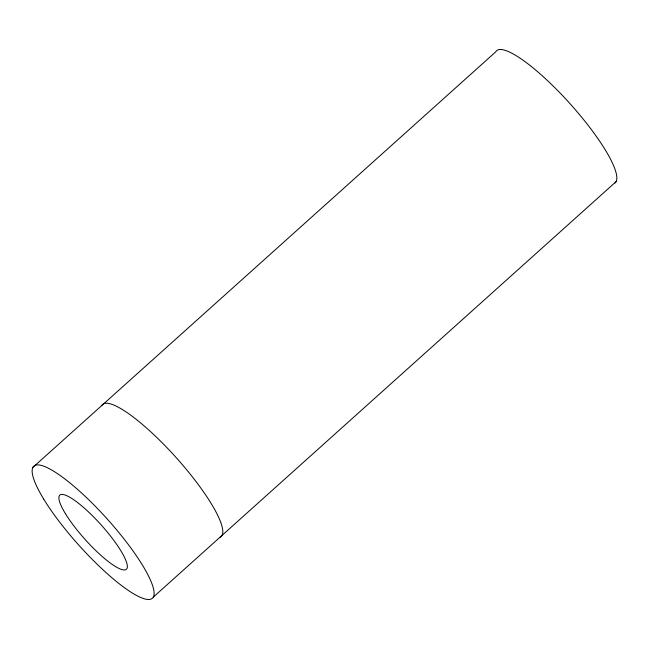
<?xml version="1.0" encoding="UTF-8"?>
<svg xmlns="http://www.w3.org/2000/svg" width="649" height="649" viewBox="0 0 649 649"><rect width="100%" height="100%" fill="white"/><g stroke="black" fill="none" stroke-linecap="round" stroke-linejoin="round"><path stroke-width="0.97" d="M32.929 467.337L495.641 51.944A88.751 19.308 48.1 0 1 568.24 101.715A88.751 19.308 48.1 0 1 614.992 182.977M153.359 597.056L616.071 181.663M101.617 405.674A88.751 19.308 48.1 0 1 175.522 456.888A88.751 19.308 48.1 0 1 220.254 537.177M43.653 499.008A88.751 19.308 48.1 0 0 148.775 599.481A88.751 19.308 48.1 0 0 86.998 498.091A88.751 19.308 48.1 0 0 43.653 499.008M65.371 513.57A49.811 10.83 48.1 0 0 124.365 569.96A49.811 10.83 48.1 0 0 89.692 513.059A49.811 10.83 48.1 0 0 65.371 513.57"/></g></svg>
